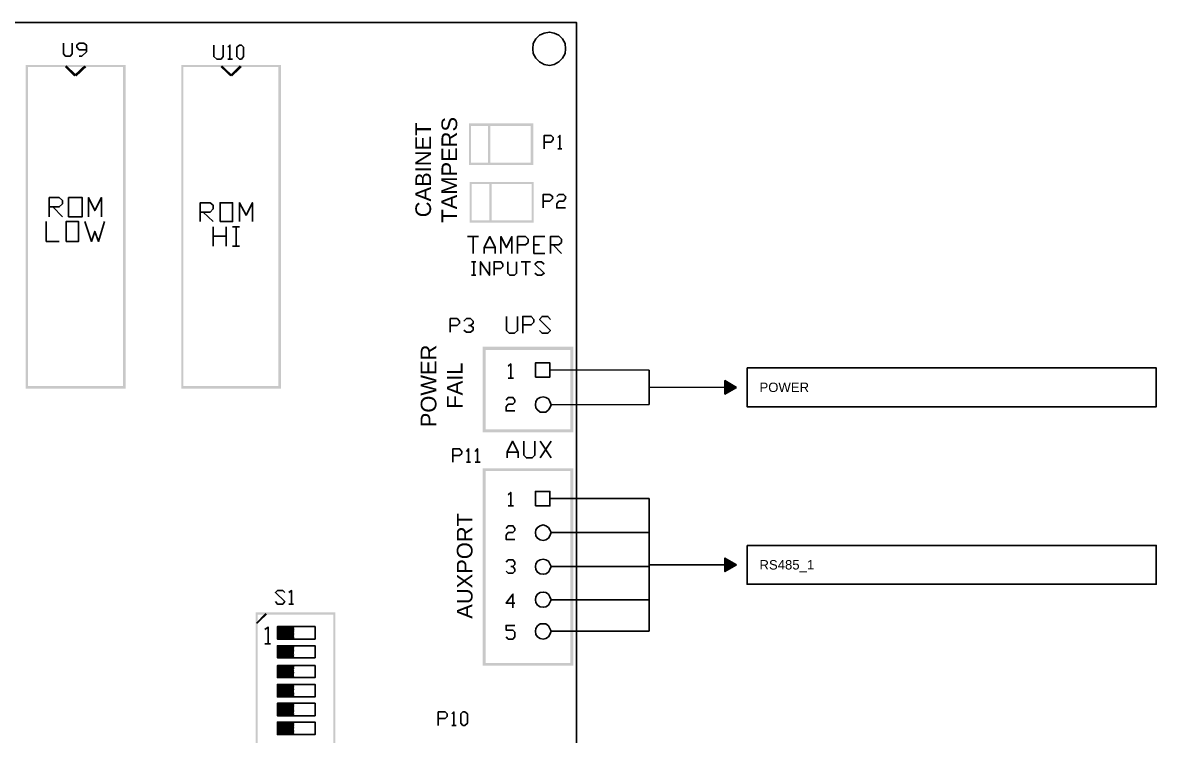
# Model space of a CAD drawing. Header units: millimetres. Extents: x 532209 to 638832, y -290618 to -196403.
# Drawn here: x 584546 to 638832, y -230541 to -196403 of the extents above; entities that cross this region are included whole.
import ezdxf
from ezdxf.enums import TextEntityAlignment as Align

# ---------------------------------------------------------------- set-up
doc = ezdxf.new("R2010")
doc.units = ezdxf.units.MM
doc.header["$LTSCALE"] = 12.5
doc.header["$MEASUREMENT"] = 0
doc.linetypes.add('HIDDEN', pattern=[0.375, 0.25, -0.125])
doc.styles.get("Standard").update_dxf_attribs({"font": 'arial.ttf'})

# ---------------------------------------------------------------- blocks, each defined once
blk = doc.blocks.new('APC L')
at = {"linetype": 'Continuous'}
for points in [[(589471, -198428), (584796, -198528), (584696, -198428)], [(584796, -198528), (584696, -198428), (584796, -213803)], [(584696, -198428), (584796, -213803), (584696, -213928)], [(589396, -198528), (589396, -198428), (584746, -198528)], [(589396, -198428), (584746, -198528), (584746, -198428)], [(589346, -198528), (589471, -198428), (584796, -198528)], [(586646, -198453), (586571, -198528), (587121, -198903)], [(586571, -198528), (587121, -198903), (587021, -198978)], [(587496, -198453), (587121, -198978), (587021, -198903)], [(587596, -198528), (587496, -198453), (587121, -198978)], [(589471, -213928), (589346, -198528), (589471, -198428)], [(589346, -213803), (589471, -213928), (589346, -198528)], [(596921, -198428), (592246, -198528), (592146, -198428)], [(592246, -198528), (592146, -198428), (592246, -213803)], [(592146, -198428), (592246, -213803), (592146, -213928)], [(596846, -198528), (596846, -198428), (592196, -198528)], [(596846, -198428), (592196, -198528), (592196, -198428)], [(596796, -198528), (596921, -198428), (592246, -198528)], [(594096, -198453), (594021, -198528), (594571, -198903)], [(594021, -198528), (594571, -198903), (594496, -198978)], [(594946, -198453), (594571, -198978), (594496, -198903)], [(595046, -198528), (594946, -198453), (594571, -198978)], [(596921, -213928), (596796, -198528), (596921, -198428)], [(596796, -213803), (596921, -213928), (596796, -198528)], [(606946, -201228), (606021, -201353), (605921, -201228)], [(606021, -201353), (605921, -201228), (606021, -203103)], [(605921, -201228), (606021, -203103), (605921, -203228)], [(608996, -201228), (606021, -201353), (605921, -201228)], [(606021, -201353), (605921, -201228), (606021, -203103)], [(605921, -201228), (606021, -203103), (605921, -203228)], [(606821, -201353), (606946, -201228), (606021, -201353)], [(608871, -201353), (608996, -201228), (606021, -201353)], [(606946, -203228), (606821, -201353), (606946, -201228)], [(606821, -203103), (606946, -203228), (606821, -201353)], [(608996, -203228), (608871, -201353), (608996, -201228)], [(608871, -203103), (608996, -203228), (608871, -201353)], [(606021, -203103), (605921, -203228), (606821, -203103)], [(605921, -203228), (606821, -203103), (606946, -203228)], [(606021, -203103), (605921, -203228), (608871, -203103)], [(605921, -203228), (608871, -203103), (608996, -203228)], [(609021, -204028), (606046, -204128), (605946, -204028)], [(606046, -204128), (605946, -204028), (606046, -205878)], [(605946, -204028), (606046, -205878), (605946, -205978)], [(606996, -204028), (606046, -204128), (605946, -204028)], [(606046, -204128), (605946, -204028), (606046, -205878)], [(605946, -204028), (606046, -205878), (605946, -205978)], [(608921, -204128), (609021, -204028), (606046, -204128)], [(606896, -204128), (606996, -204028), (606046, -204128)], [(606996, -205978), (606896, -204128), (606996, -204028)], [(609021, -205978), (608921, -204128), (609021, -204028)], [(606896, -205878), (606996, -205978), (606896, -204128)], [(608921, -205878), (609021, -205978), (608921, -204128)], [(606046, -205878), (605946, -205978), (608921, -205878)], [(605946, -205978), (608921, -205878), (609021, -205978)], [(606046, -205878), (605946, -205978), (606896, -205878)], [(605946, -205978), (606896, -205878), (606996, -205978)], [(606721, -212078), (606571, -211928), (606721, -215878)], [(606571, -211928), (606721, -215878), (606571, -216028)], [(610921, -211928), (606721, -212078), (606571, -211928)], [(610771, -212078), (610921, -211928), (606721, -212078)], [(610921, -216028), (610771, -212078), (610921, -211928)], [(610771, -215878), (610921, -216028), (610771, -212078)], [(584796, -213803), (584696, -213928), (589346, -213803)], [(584696, -213928), (589346, -213803), (589471, -213928)], [(592246, -213803), (592146, -213928), (596796, -213803)], [(592146, -213928), (596796, -213803), (596921, -213928)], [(606721, -215878), (606571, -216028), (610771, -215878)], [(606571, -216028), (610771, -215878), (610921, -216028)], [(606721, -217878), (606571, -217753), (606721, -227078)], [(606571, -217753), (606721, -227078), (606571, -227203)], [(610921, -217753), (606721, -217878), (606571, -217753)], [(610771, -217878), (610921, -217753), (606721, -217878)], [(610921, -227203), (610771, -217878), (610921, -217753)], [(610771, -227078), (610921, -227203), (610771, -217878)], [(599521, -224653), (595796, -224753), (595696, -224653)], [(595796, -224753), (595696, -224653), (595796, -233053)], [(595696, -224653), (595796, -233053), (595696, -233153)], [(595721, -225153), (595771, -225203), (596171, -224678)], [(595771, -225203), (596171, -224678), (596246, -224753)], [(599421, -224753), (599521, -224653), (595796, -224753)], [(599521, -233153), (599421, -224753), (599521, -224653)], [(599421, -233053), (599521, -233153), (599421, -224753)], [(606721, -227078), (606571, -227203), (610771, -227078)], [(606571, -227203), (610771, -227078), (610921, -227203)]]:
    blk.add_hatch(color=256, dxfattribs=at).paths.add_polyline_path(points)
h = blk.add_hatch(color=256)
h.dxf.hatch_style = 1
h.paths.add_polyline_path([(618731, -213872), (618170, -214196), (618170, -213548)])
h = blk.add_hatch(color=256)
h.dxf.hatch_style = 1
h.paths.add_polyline_path([(618731, -222372), (618170, -222696), (618170, -222048)])
for points in [[(559821, -268153), (611071, -268153), (611071, -196403), (559821, -196403), (559821, -268153)], [(610546, -197653), (610521, -197403), (610396, -197178), (610221, -197003), (609996, -196903), (609771, -196853), (609521, -196903), (609296, -197003), (609121, -197178), (608996, -197403), (608971, -197653), (608996, -197878), (609121, -198103), (609296, -198278), (609521, -198403), (609771, -198453), (609996, -198403), (610221, -198278), (610396, -198103), (610521, -197878), (610546, -197653)], [(586496, -197378), (586496, -197903), (586596, -198003), (586821, -198003), (586921, -197903), (586921, -197378)], [(587246, -198003), (587371, -198003), (587596, -197803), (587596, -197478), (587471, -197378), (587246, -197378), (587146, -197478), (587146, -197578), (587246, -197703), (587596, -197703)], [(593696, -197478), (593696, -198028), (593846, -198153), (594046, -198153), (594146, -198028), (594146, -197478)], [(594371, -197578), (594471, -197478), (594471, -198153)], [(594921, -198153), (594796, -198028), (594796, -197578), (594921, -197478), (595021, -197478), (595121, -197578), (595121, -198028), (595021, -198153), (594921, -198153)], [(594371, -198153), (594596, -198153)], [(609521, -202453), (609521, -201803), (609846, -201803), (609946, -201903), (609946, -202003), (609846, -202128), (609521, -202128)], [(610171, -201903), (610271, -201803), (610271, -202453)], [(610171, -202453), (610371, -202453)], [(609471, -205278), (609471, -204628), (609796, -204628), (609921, -204728), (609921, -204828), (609796, -204953), (609471, -204953)], [(610121, -204728), (610221, -204628), (610446, -204628), (610546, -204728), (610546, -204828), (610446, -204953), (610221, -204953), (610121, -205078), (610121, -205278), (610546, -205278)], [(585821, -205703), (585821, -204778), (586296, -204778), (586446, -204928), (586446, -205078), (586296, -205228), (585821, -205228)], [(586746, -205703), (587396, -205703), (587396, -204778), (586746, -204778), (586746, -205703)], [(587696, -205703), (587696, -204778), (587996, -205403), (588321, -204778), (588321, -205703)], [(593046, -205928), (593046, -205028), (593521, -205028), (593671, -205153), (593671, -205328), (593521, -205478), (593046, -205478)], [(593996, -205928), (594596, -205928), (594596, -205028), (593996, -205028), (593996, -205928)], [(594921, -205928), (594921, -205028), (595246, -205628), (595546, -205028), (595546, -205928)], [(585996, -205228), (586446, -205703)], [(593196, -205478), (593671, -205928)], [(585671, -205928), (585671, -206878), (586296, -206878)], [(586621, -206878), (587221, -206878), (587221, -205928), (586621, -205928), (586621, -206878)], [(587521, -205928), (587846, -206878), (587996, -206403), (588171, -206878), (588471, -205928)], [(593671, -207103), (593671, -206178)], [(594296, -206178), (594296, -207103)], [(594596, -206178), (594921, -206178)], [(594771, -206178), (594771, -207103)], [(593671, -206628), (594296, -206628)], [(605846, -206653), (606371, -206653)], [(606121, -206653), (606121, -207453)], [(606646, -207453), (606646, -207178), (606921, -206653), (607171, -207178), (607171, -207453)], [(607446, -207453), (607446, -206653), (607721, -207178), (607971, -206653), (607971, -207453)], [(608246, -207453), (608246, -206653), (608621, -206653), (608746, -206778), (608746, -206928), (608621, -207053), (608246, -207053)], [(609021, -207453), (609021, -206653), (609546, -206653)], [(609821, -207453), (609821, -206653), (610221, -206653), (610346, -206778), (610346, -206928), (610221, -207053), (609821, -207053)], [(594596, -207103), (594921, -207103)], [(606646, -207178), (607171, -207178)], [(609021, -207053), (609296, -207053)], [(609946, -207053), (610346, -207453)], [(606046, -207853), (606246, -207853)], [(606146, -207853), (606146, -208503)], [(606471, -208503), (606471, -207853), (606896, -208503), (606896, -207853)], [(607121, -208503), (607121, -207853), (607446, -207853), (607546, -207978), (607546, -208078), (607446, -208178), (607121, -208178)], [(607771, -207853), (607771, -208403), (607871, -208503), (608096, -208503), (608196, -208403), (608196, -207853)], [(608421, -207853), (608871, -207853)], [(608646, -207853), (608646, -208503)], [(609021, -207453), (609546, -207453)], [(609071, -208403), (609196, -208503), (609396, -208503), (609521, -208403), (609071, -207978), (609196, -207853), (609396, -207853), (609521, -207978)], [(606046, -208503), (606246, -208503)], [(605021, -211228), (605021, -210578), (605346, -210578), (605471, -210703), (605471, -210803), (605346, -210903), (605021, -210903)], [(605671, -210703), (605796, -210578), (605996, -210578), (606121, -210703), (606121, -210803), (605996, -210903), (605896, -210903)], [(607721, -210478), (607721, -211153), (607846, -211278), (608096, -211278), (608246, -211153), (608246, -210478)], [(608496, -211278), (608496, -210478), (608896, -210478), (609021, -210628), (609021, -210753), (608896, -210878), (608496, -210878)], [(609296, -211153), (609421, -211278), (609696, -211278), (609821, -211153), (609296, -210628), (609421, -210478), (609696, -210478), (609821, -210628)], [(605996, -210903), (606121, -211003), (606121, -211128), (605996, -211228), (605796, -211228), (605671, -211128)], [(607796, -212853), (607921, -212753), (607921, -213428)], [(609096, -213378), (609796, -213378), (609796, -212703), (609096, -212703), (609096, -213378)], [(607796, -213428), (608046, -213428)], [(607696, -214478), (607796, -214353), (608021, -214353), (608121, -214478), (608121, -214578), (608021, -214678), (607796, -214678), (607696, -214803), (607696, -215003), (608121, -215003)], [(609846, -214703), (609796, -214553), (609721, -214428), (609596, -214353), (609471, -214328), (609321, -214353), (609196, -214428), (609121, -214553), (609096, -214703), (609121, -214853), (609196, -214953), (609321, -215053), (609471, -215053), (609596, -215053), (609721, -214953), (609796, -214853), (609846, -214703)], [(607746, -217253), (607746, -216978), (607996, -216453), (608271, -216978), (608271, -217253)], [(608546, -216453), (608546, -217128), (608671, -217253), (608946, -217253), (609071, -217128), (609071, -216453)], [(609321, -217253), (609846, -216453)], [(609321, -216453), (609846, -217253)], [(605146, -217463), (605146, -216813), (605471, -216813), (605571, -216938), (605571, -217038), (605471, -217138), (605146, -217138)], [(605796, -216938), (605896, -216813), (605896, -217463)], [(606221, -216938), (606321, -216813), (606321, -217463)], [(607746, -216978), (608271, -216978)], [(605796, -217463), (605996, -217463)], [(606221, -217463), (606446, -217463)], [(607796, -219028), (607921, -218903), (607921, -219553)], [(609096, -219553), (609796, -219553), (609796, -218853), (609096, -218853), (609096, -219553)], [(607796, -219553), (608046, -219553)], [(607696, -220628), (607796, -220503), (608021, -220503), (608121, -220628), (608121, -220728), (608021, -220828), (607796, -220828), (607696, -220953), (607696, -221153), (608121, -221153)], [(609846, -220828), (609796, -220703), (609721, -220578), (609596, -220503), (609471, -220453), (609321, -220503), (609196, -220578), (609121, -220703), (609096, -220828), (609121, -220978), (609196, -221103), (609321, -221178), (609471, -221203), (609596, -221178), (609721, -221103), (609796, -220978), (609846, -220828)], [(607696, -222253), (607796, -222128), (608021, -222128), (608121, -222253), (608121, -222353), (608021, -222453), (607921, -222453)], [(608021, -222453), (608121, -222578), (608121, -222678), (608021, -222778), (607796, -222778), (607696, -222678)], [(609846, -222453), (609796, -222328), (609721, -222203), (609596, -222128), (609471, -222103), (609321, -222128), (609196, -222203), (609121, -222328), (609096, -222453), (609121, -222603), (609196, -222728), (609321, -222803), (609471, -222828), (609596, -222803), (609721, -222728), (609796, -222603), (609846, -222453)], [(596646, -224128), (596746, -224253), (596996, -224253), (597096, -224128), (596646, -223703), (596746, -223603), (596996, -223603), (597096, -223703)], [(597296, -223703), (597421, -223603), (597421, -224253)], [(608121, -224203), (607696, -224203), (608021, -223778), (608021, -224428)], [(609846, -224053), (609796, -223903), (609721, -223778), (609596, -223703), (609471, -223678), (609321, -223703), (609196, -223778), (609121, -223903), (609096, -224053), (609121, -224178), (609196, -224303), (609321, -224378), (609471, -224403), (609596, -224378), (609721, -224303), (609796, -224178), (609846, -224053)], [(597296, -224253), (597521, -224253)], [(607696, -225828), (607796, -225928), (608021, -225928), (608121, -225828), (608121, -225603), (608021, -225503), (607696, -225503), (607696, -225278), (608121, -225278)], [(609846, -225553), (609796, -225428), (609721, -225303), (609596, -225203), (609471, -225203), (609321, -225203), (609196, -225303), (609121, -225428), (609096, -225553), (609121, -225703), (609196, -225828), (609321, -225903), (609471, -225928), (609596, -225903), (609721, -225828), (609796, -225703), (609846, -225553)], [(596146, -225478), (596296, -225353), (596296, -226153)], [(596746, -225928), (598546, -225928), (598546, -225328), (596746, -225328), (596746, -225928)], [(597346, -225328), (596746, -225928), (597321, -225328), (596746, -225928)], [(597296, -225328), (596746, -225903)], [(597296, -225328), (596746, -225878)], [(597271, -225328), (596746, -225853)], [(597246, -225328), (596746, -225853), (597246, -225328)], [(597221, -225328), (596746, -225828)], [(597196, -225328), (596746, -225803)], [(597171, -225328), (596746, -225778)], [(597171, -225328), (596746, -225778)], [(597146, -225328), (596746, -225753)], [(596746, -225728), (597121, -225328), (596746, -225728)], [(597121, -225328), (596746, -225703)], [(597096, -225328), (596746, -225678)], [(597071, -225328), (596746, -225653), (597046, -225328)], [(597046, -225328), (596746, -225653)], [(597021, -225328), (596746, -225628)], [(596996, -225328), (596746, -225603)], [(596996, -225328), (596746, -225603)], [(596971, -225328), (596746, -225578)], [(596946, -225328), (596746, -225553)], [(596746, -225528), (596921, -225328), (596746, -225528)], [(596921, -225328), (596746, -225503)], [(596896, -225328), (596746, -225478)], [(596871, -225328), (596746, -225478), (596846, -225328)], [(596846, -225328), (596746, -225453)], [(596821, -225328), (596746, -225428)], [(596796, -225328), (596746, -225403)], [(596796, -225328), (596746, -225403)], [(596771, -225328), (596746, -225378)], [(596746, -225328), (596746, -225353)], [(597346, -225928), (596746, -225328), (597321, -225928)], [(596746, -225353), (597296, -225928)], [(596746, -225378), (597296, -225928)], [(596746, -225403), (597271, -225928), (596746, -225403)], [(596746, -225428), (597246, -225928)], [(596746, -225453), (597246, -225928)], [(596746, -225478), (597221, -225928)], [(596746, -225478), (597196, -225928)], [(597171, -225928), (596746, -225503), (597171, -225928)], [(596746, -225528), (597146, -225928)], [(596746, -225528), (597121, -225928)], [(596746, -225553), (597121, -225928)], [(596746, -225578), (597096, -225928)], [(596746, -225603), (597071, -225928), (596746, -225603)], [(596746, -225628), (597046, -225928)], [(596746, -225653), (597046, -225928)], [(596746, -225653), (597021, -225928)], [(596746, -225678), (596996, -225928)], [(596996, -225928), (596746, -225703), (596971, -225928)], [(596746, -225728), (596946, -225928)], [(596746, -225728), (596921, -225928)], [(596746, -225753), (596921, -225928)], [(596746, -225778), (596896, -225928)], [(596746, -225778), (596871, -225928), (596746, -225803)], [(596746, -225828), (596846, -225928)], [(597371, -225328), (596771, -225928)], [(596771, -225328), (597371, -225928)], [(597396, -225328), (596796, -225928)], [(597371, -225328), (596796, -225928)], [(596796, -225328), (597396, -225928)], [(596796, -225328), (597371, -225928)], [(597421, -225328), (596821, -225928)], [(596821, -225328), (597421, -225928)], [(597446, -225328), (596846, -225928)], [(597446, -225328), (596846, -225928)], [(596846, -225328), (597446, -225928)], [(596846, -225328), (597446, -225928)], [(597471, -225328), (596871, -225928)], [(596871, -225328), (597471, -225928), (596896, -225328), (597496, -225928)], [(597496, -225328), (596896, -225928)], [(597496, -225328), (596921, -225928)], [(596921, -225928), (597521, -225328), (596946, -225928), (597521, -225353)], [(596921, -225328), (597496, -225928)], [(596921, -225328), (597521, -225928)], [(596946, -225328), (597521, -225928)], [(596971, -225328), (597521, -225903)], [(597521, -225378), (596971, -225928)], [(596996, -225328), (597521, -225878), (596996, -225328)], [(597521, -225403), (596996, -225928)], [(597521, -225403), (596996, -225928)], [(597021, -225328), (597521, -225853)], [(597521, -225428), (597021, -225928)], [(597046, -225328), (597521, -225853)], [(597046, -225328), (597521, -225828)], [(597521, -225453), (597046, -225928)], [(597521, -225478), (597046, -225928)], [(597071, -225328), (597521, -225803)], [(597071, -225928), (597521, -225478), (597096, -225928)], [(597521, -225778), (597096, -225328), (597521, -225778)], [(597121, -225328), (597521, -225753)], [(597121, -225328), (597521, -225728)], [(597521, -225503), (597121, -225928)], [(597521, -225528), (597121, -225928)], [(597146, -225328), (597521, -225728)], [(597521, -225528), (597146, -225928), (597521, -225553)], [(597171, -225328), (597521, -225703), (597171, -225328)], [(597521, -225578), (597171, -225928)], [(597521, -225603), (597171, -225928)], [(597196, -225328), (597521, -225678)], [(597521, -225603), (597196, -225928)], [(597221, -225328), (597521, -225653)], [(597521, -225628), (597221, -225928)], [(597246, -225328), (597521, -225653)], [(597246, -225328), (597521, -225628)], [(597521, -225653), (597246, -225928)], [(597246, -225928), (597521, -225653), (597271, -225928)], [(597271, -225328), (597521, -225603)], [(597521, -225603), (597296, -225328), (597521, -225578)], [(597296, -225328), (597521, -225553)], [(597521, -225678), (597296, -225928)], [(597521, -225703), (597296, -225928)], [(597321, -225328), (597521, -225528)], [(597521, -225728), (597321, -225928)], [(597346, -225328), (597521, -225528)], [(597521, -225728), (597346, -225928), (597521, -225753)], [(597371, -225328), (597521, -225503), (597371, -225328)], [(597521, -225778), (597371, -225928)], [(597521, -225778), (597371, -225928)], [(597396, -225328), (597521, -225478)], [(597521, -225803), (597396, -225928)], [(597421, -225328), (597521, -225478)], [(597521, -225828), (597421, -225928)], [(597446, -225328), (597521, -225453)], [(597446, -225328), (597521, -225428)], [(597521, -225403), (597471, -225328), (597521, -225403)], [(597496, -225328), (597521, -225378)], [(597496, -225328), (597521, -225353)], [(597521, -225328), (597546, -225328)], [(596146, -226153), (596421, -226153)], [(596746, -225853), (596846, -225928)], [(596746, -225853), (596821, -225928)], [(596746, -225878), (596796, -225928)], [(596796, -225928), (596746, -225903), (596771, -225928)], [(596746, -225928), (596746, -225928)], [(596746, -226828), (598546, -226828), (598546, -226253), (596746, -226253), (596746, -226828)], [(597346, -226253), (596746, -226828), (597321, -226253), (596746, -226828)], [(597296, -226253), (596746, -226828)], [(597296, -226253), (596746, -226803)], [(597271, -226253), (596746, -226778)], [(597246, -226253), (596746, -226753)], [(597246, -226253), (596746, -226753)], [(597221, -226253), (596746, -226728)], [(597196, -226253), (596746, -226703)], [(597171, -226253), (596746, -226678)], [(597171, -226253), (596746, -226678)], [(597146, -226253), (596746, -226653), (597121, -226253), (596746, -226628)], [(597121, -226253), (596746, -226628)], [(597096, -226253), (596746, -226603)], [(597071, -226253), (596746, -226578)], [(597046, -226253), (596746, -226553)], [(597046, -226253), (596746, -226553)], [(597021, -226253), (596746, -226528)], [(596996, -226253), (596746, -226503)], [(596996, -226253), (596746, -226503)], [(596971, -226253), (596746, -226478)], [(596946, -226253), (596746, -226453), (596921, -226253), (596746, -226428)], [(596921, -226253), (596746, -226428)], [(596896, -226253), (596746, -226403)], [(596871, -226253), (596746, -226378)], [(596846, -226253), (596746, -226378)], [(596846, -226253), (596746, -226353)], [(596821, -226253), (596746, -226328)], [(596796, -226253), (596746, -226303)], [(596796, -226253), (596746, -226303)], [(596771, -226253), (596746, -226278)], [(596746, -226253), (596771, -226253)], [(597346, -226828), (596746, -226253), (597321, -226828)], [(596746, -226278), (597296, -226828)], [(596746, -226303), (597296, -226828)], [(596746, -226303), (597271, -226828), (596746, -226303)], [(596746, -226328), (597246, -226828)], [(596746, -226353), (597246, -226828)], [(597371, -226253), (596771, -226828)], [(596771, -226253), (597371, -226828)], [(597396, -226253), (596796, -226828)], [(597371, -226253), (596796, -226828)], [(596796, -226253), (597396, -226828)], [(596796, -226253), (597371, -226828)], [(597421, -226253), (596821, -226828)], [(596821, -226253), (597421, -226828)], [(597446, -226253), (596846, -226828)], [(597446, -226253), (596846, -226828)], [(596846, -226253), (597446, -226828)], [(596846, -226253), (597446, -226828)], [(597471, -226253), (596871, -226828)], [(596871, -226253), (597471, -226828), (596896, -226253), (597496, -226828)], [(597496, -226253), (596896, -226828)], [(597496, -226253), (596921, -226828)], [(596921, -226828), (597521, -226253), (596946, -226828), (597521, -226278), (596971, -226828)], [(596921, -226253), (597496, -226828)], [(596921, -226253), (597521, -226828), (596946, -226253)], [(596971, -226253), (597521, -226828)], [(596996, -226253), (597521, -226803)], [(596996, -226253), (597521, -226778)], [(597521, -226303), (596996, -226828)], [(597521, -226303), (596996, -226828)], [(597021, -226253), (597521, -226753)], [(597521, -226328), (597021, -226828)], [(597046, -226253), (597521, -226753)], [(597046, -226253), (597521, -226728)], [(597521, -226353), (597046, -226828)], [(597071, -226253), (597521, -226703)], [(597096, -226253), (597521, -226678), (597096, -226253)], [(597121, -226253), (597521, -226678)], [(597121, -226253), (597521, -226653)], [(597146, -226253), (597521, -226628)], [(597171, -226253), (597521, -226628)], [(597171, -226253), (597521, -226603)], [(597196, -226253), (597521, -226578)], [(597221, -226253), (597521, -226553)], [(597246, -226253), (597521, -226553)], [(597246, -226253), (597521, -226528)], [(597271, -226253), (597521, -226503)], [(597296, -226253), (597521, -226503), (597296, -226253)], [(597296, -226253), (597521, -226478)], [(597321, -226253), (597521, -226453)], [(597346, -226253), (597521, -226428)], [(597371, -226253), (597521, -226428)], [(597371, -226253), (597521, -226403)], [(597396, -226253), (597521, -226378)], [(597421, -226253), (597521, -226378)], [(597521, -225853), (597446, -225928)], [(597446, -225928), (597521, -225853), (597471, -225928)], [(597446, -226253), (597521, -226353)], [(597446, -226253), (597521, -226328)], [(597521, -226303), (597471, -226253), (597521, -226303), (597496, -226253)], [(597521, -225878), (597496, -225928)], [(597521, -225903), (597496, -225928)], [(597496, -226253), (597521, -226278)], [(597521, -225928), (597521, -225928)], [(597521, -226253), (597546, -226253)], [(596746, -226378), (597221, -226828)], [(596746, -226378), (597196, -226828)], [(596746, -226403), (597171, -226828)], [(596746, -226428), (597171, -226828)], [(596746, -226428), (597146, -226828)], [(596746, -226453), (597121, -226828)], [(596746, -226478), (597121, -226828)], [(597096, -226828), (596746, -226503), (597071, -226828), (596746, -226503)], [(596746, -226528), (597046, -226828)], [(596746, -226553), (597046, -226828)], [(596746, -226553), (597021, -226828)], [(596746, -226578), (596996, -226828)], [(596746, -226603), (596996, -226828)], [(596746, -226628), (596971, -226828)], [(596746, -226628), (596946, -226828)], [(596746, -226653), (596921, -226828)], [(596746, -226678), (596921, -226828)], [(596896, -226828), (596746, -226678), (596871, -226828), (596746, -226703)], [(596746, -226728), (596846, -226828)], [(596746, -226753), (596846, -226828)], [(596746, -226753), (596821, -226828)], [(596746, -226778), (596796, -226828)], [(596746, -226803), (596796, -226828)], [(596746, -226828), (596771, -226828)], [(596746, -226828), (596771, -226828)], [(597521, -226378), (597046, -226828)], [(597521, -226378), (597071, -226828)], [(597521, -226403), (597096, -226828)], [(597521, -226428), (597121, -226828)], [(597521, -226428), (597121, -226828)], [(597521, -226453), (597146, -226828), (597521, -226478), (597171, -226828)], [(597521, -226503), (597171, -226828)], [(597521, -226503), (597196, -226828)], [(597521, -226528), (597221, -226828)], [(597521, -226553), (597246, -226828)], [(597521, -226553), (597246, -226828)], [(597521, -226578), (597271, -226828)], [(597521, -226603), (597296, -226828)], [(597521, -226628), (597296, -226828)], [(597521, -226628), (597321, -226828)], [(597521, -226653), (597346, -226828), (597521, -226653)], [(597521, -226678), (597371, -226828)], [(597521, -226678), (597371, -226828)], [(597521, -226703), (597396, -226828)], [(597521, -226728), (597421, -226828)], [(597521, -226753), (597446, -226828)], [(597521, -226753), (597446, -226828)], [(597521, -226778), (597471, -226828)], [(597521, -226803), (597496, -226828)], [(597521, -226828), (597496, -226828)], [(597521, -226828), (597546, -226828)], [(596746, -227778), (598546, -227778), (598546, -227203), (596746, -227203), (596746, -227778)], [(597346, -227203), (596746, -227778), (597321, -227203), (596746, -227778)], [(597296, -227203), (596746, -227753)], [(597296, -227203), (596746, -227728)], [(597271, -227203), (596746, -227728), (597246, -227203)], [(597246, -227203), (596746, -227703)], [(597221, -227203), (596746, -227678)], [(597196, -227203), (596746, -227653)], [(597171, -227203), (596746, -227653)], [(597171, -227203), (596746, -227628)], [(597146, -227203), (596746, -227603)], [(596746, -227578), (597121, -227203), (596746, -227578)], [(597121, -227203), (596746, -227553)], [(597096, -227203), (596746, -227528)], [(597071, -227203), (596746, -227528), (597046, -227203)], [(597046, -227203), (596746, -227503)], [(597021, -227203), (596746, -227478)], [(596996, -227203), (596746, -227453)], [(596996, -227203), (596746, -227453)], [(596971, -227203), (596746, -227428)], [(596946, -227203), (596746, -227403)], [(596746, -227403), (596921, -227203), (596746, -227378)], [(596921, -227203), (596746, -227353)], [(596896, -227203), (596746, -227328)], [(596871, -227203), (596746, -227328), (596846, -227203)], [(596846, -227203), (596746, -227303)], [(596821, -227203), (596746, -227278)], [(596796, -227203), (596746, -227278)], [(596796, -227203), (596746, -227253)], [(596771, -227203), (596746, -227228)], [(596746, -227203), (596746, -227203)], [(597346, -227778), (596746, -227203), (597321, -227778)], [(596746, -227203), (597296, -227778)], [(596746, -227228), (597296, -227778)], [(596746, -227253), (597271, -227778), (596746, -227278)], [(596746, -227278), (597246, -227778)], [(596746, -227303), (597246, -227778)], [(596746, -227328), (597221, -227778)], [(596746, -227328), (597196, -227778)], [(596746, -227353), (597171, -227778)], [(597171, -227778), (596746, -227378), (597146, -227778)], [(596746, -227403), (597121, -227778)], [(596746, -227403), (597121, -227778)], [(596746, -227428), (597096, -227778)], [(596746, -227453), (597071, -227778), (596746, -227453)], [(597371, -227203), (596771, -227778)], [(596771, -227203), (597371, -227778)], [(597396, -227203), (596796, -227778)], [(597371, -227203), (596796, -227778)], [(596796, -227203), (597396, -227778)], [(596796, -227203), (597371, -227778)], [(597421, -227203), (596821, -227778)], [(596821, -227203), (597421, -227778)], [(597446, -227203), (596846, -227778)], [(597446, -227203), (596846, -227778)], [(596846, -227203), (597446, -227778)], [(596846, -227203), (597446, -227778)], [(597471, -227203), (596871, -227778)], [(596871, -227203), (597471, -227778), (596896, -227203), (597496, -227778)], [(597496, -227203), (596896, -227778)], [(597496, -227203), (596921, -227778)], [(596921, -227778), (597521, -227203), (596946, -227778), (597521, -227203)], [(596921, -227203), (597496, -227778)], [(596921, -227203), (597521, -227778)], [(596946, -227203), (597521, -227778)], [(596971, -227203), (597521, -227753), (596996, -227203)], [(597521, -227228), (596971, -227778)], [(596996, -227203), (597521, -227728)], [(597521, -227253), (596996, -227778)], [(597521, -227278), (596996, -227778)], [(597021, -227203), (597521, -227728)], [(597521, -227278), (597021, -227778)], [(597046, -227203), (597521, -227703)], [(597046, -227203), (597521, -227678)], [(597521, -227303), (597046, -227778)], [(597521, -227328), (597046, -227778)], [(597071, -227203), (597521, -227653)], [(597071, -227778), (597521, -227328), (597096, -227778)], [(597521, -227653), (597096, -227203), (597521, -227628)], [(597121, -227203), (597521, -227603)], [(597121, -227203), (597521, -227578)], [(597521, -227353), (597121, -227778)], [(597521, -227378), (597121, -227778)], [(597146, -227203), (597521, -227578)], [(597521, -227403), (597146, -227778), (597521, -227403)], [(597171, -227203), (597521, -227553), (597171, -227203)], [(597521, -227428), (597171, -227778)], [(597521, -227453), (597171, -227778)], [(597196, -227203), (597521, -227528)], [(597521, -227453), (597196, -227778)], [(597221, -227203), (597521, -227528)], [(597246, -227203), (597521, -227503)], [(597246, -227203), (597521, -227478)], [(597271, -227203), (597521, -227453)], [(597521, -227453), (597296, -227203), (597521, -227428)], [(597296, -227203), (597521, -227403)], [(597321, -227203), (597521, -227403)], [(597346, -227203), (597521, -227378)], [(597371, -227203), (597521, -227353), (597371, -227203)], [(597396, -227203), (597521, -227328)], [(597421, -227203), (597521, -227328)], [(597446, -227203), (597521, -227303)], [(597446, -227203), (597521, -227278)], [(597521, -227278), (597471, -227203), (597521, -227253)], [(597496, -227203), (597521, -227228)], [(597496, -227203), (597521, -227203)], [(597521, -227203), (597546, -227203)], [(596746, -227478), (597046, -227778)], [(596746, -227503), (597046, -227778)], [(596746, -227528), (597021, -227778)], [(596746, -227528), (596996, -227778)], [(596746, -227553), (596996, -227778)], [(596971, -227778), (596746, -227578), (596946, -227778)], [(596746, -227578), (596921, -227778)], [(596746, -227603), (596921, -227778)], [(596746, -227628), (596896, -227778)], [(596746, -227653), (596871, -227778), (596746, -227653)], [(596746, -227678), (596846, -227778)], [(596746, -227703), (596846, -227778)], [(596746, -227728), (596821, -227778)], [(596746, -227728), (596796, -227778)], [(596746, -227753), (596796, -227778)], [(596771, -227778), (596746, -227778), (596746, -227778)], [(597521, -227478), (597221, -227778)], [(597521, -227503), (597246, -227778)], [(597521, -227528), (597246, -227778)], [(597271, -227778), (597521, -227528), (597296, -227778)], [(597521, -227553), (597296, -227778)], [(597521, -227578), (597321, -227778)], [(597521, -227578), (597346, -227778), (597521, -227603)], [(597521, -227628), (597371, -227778)], [(597521, -227653), (597371, -227778)], [(597521, -227653), (597396, -227778)], [(597521, -227678), (597421, -227778)], [(597521, -227703), (597446, -227778)], [(597521, -227728), (597446, -227778)], [(597471, -227778), (597521, -227728), (597496, -227778)], [(597521, -227753), (597496, -227778)], [(597521, -227778), (597521, -227778)], [(596746, -228703), (598546, -228703), (598546, -228103), (596746, -228103), (596746, -228703)], [(597346, -228103), (596746, -228703), (597321, -228103), (596746, -228678)], [(597296, -228103), (596746, -228678)], [(597296, -228103), (596746, -228653)], [(597271, -228103), (596746, -228628)], [(597246, -228103), (596746, -228628)], [(597246, -228103), (596746, -228603)], [(597221, -228103), (596746, -228578)], [(597196, -228103), (596746, -228553)], [(597171, -228103), (596746, -228553)], [(597171, -228103), (596746, -228528)], [(597146, -228103), (596746, -228503), (597121, -228103), (596746, -228478)], [(597121, -228103), (596746, -228478)], [(597096, -228103), (596746, -228453)], [(597071, -228103), (596746, -228428)], [(597046, -228103), (596746, -228428)], [(597046, -228103), (596746, -228403)], [(597021, -228103), (596746, -228378)], [(596996, -228103), (596746, -228353)], [(596996, -228103), (596746, -228353)], [(596971, -228103), (596746, -228328), (596946, -228103)], [(596746, -228303), (596921, -228103), (596746, -228303)], [(596921, -228103), (596746, -228278)], [(596896, -228103), (596746, -228253)], [(596871, -228103), (596746, -228228)], [(596846, -228103), (596746, -228228)], [(596846, -228103), (596746, -228203)], [(596821, -228103), (596746, -228178)], [(596796, -228103), (596746, -228178)], [(596796, -228103), (596746, -228153)], [(596771, -228103), (596746, -228128), (596746, -228103)], [(597346, -228703), (596746, -228103), (597321, -228703)], [(596746, -228128), (597296, -228703)], [(596746, -228153), (597296, -228703)], [(596746, -228178), (597271, -228703), (596746, -228178)], [(596746, -228178), (597246, -228703)], [(596746, -228203), (597246, -228703)], [(596746, -228228), (597221, -228703)], [(596746, -228228), (597196, -228703)], [(596746, -228253), (597171, -228703)], [(596746, -228278), (597171, -228703)], [(596746, -228303), (597146, -228703)], [(596746, -228303), (597121, -228703)], [(596746, -228328), (597121, -228703)], [(596746, -228353), (597096, -228703)], [(596746, -228353), (597071, -228703), (596746, -228353)], [(596746, -228378), (597046, -228703)], [(596746, -228403), (597046, -228703)], [(596746, -228428), (597021, -228703)], [(596746, -228428), (596996, -228703)], [(596746, -228453), (596996, -228703)], [(596746, -228478), (596971, -228703)], [(596746, -228478), (596946, -228703)], [(596746, -228503), (596921, -228703)], [(596746, -228528), (596921, -228703)], [(597371, -228103), (596771, -228703)], [(596771, -228103), (597371, -228703)], [(597396, -228103), (596796, -228703)], [(597371, -228103), (596796, -228703)], [(596796, -228103), (597396, -228703)], [(596796, -228103), (597371, -228703)], [(597421, -228103), (596821, -228703)], [(596821, -228103), (597421, -228703)], [(597446, -228103), (596846, -228703)], [(597446, -228103), (596846, -228703)], [(596846, -228103), (597446, -228703)], [(596846, -228103), (597446, -228703)], [(597471, -228103), (596871, -228703)], [(596871, -228103), (597471, -228703), (596896, -228103), (597496, -228703)], [(597496, -228103), (596896, -228703)], [(597496, -228103), (596921, -228703)], [(596921, -228703), (597521, -228103), (596946, -228703), (597521, -228128), (596971, -228703)], [(596921, -228103), (597496, -228703)], [(596921, -228103), (597521, -228703)], [(596946, -228103), (597521, -228678)], [(596971, -228103), (597521, -228678)], [(596996, -228103), (597521, -228653)], [(596996, -228103), (597521, -228628)], [(597521, -228153), (596996, -228703)], [(597521, -228178), (596996, -228703)], [(597021, -228103), (597521, -228628)], [(597521, -228178), (597021, -228703)], [(597046, -228103), (597521, -228603)], [(597046, -228103), (597521, -228578)], [(597521, -228203), (597046, -228703)], [(597521, -228228), (597046, -228703)], [(597071, -228103), (597521, -228553)], [(597521, -228228), (597071, -228703)], [(597096, -228103), (597521, -228553), (597096, -228103)], [(597521, -228253), (597096, -228703)], [(597121, -228103), (597521, -228528)], [(597121, -228103), (597521, -228503)], [(597521, -228278), (597121, -228703)], [(597521, -228303), (597121, -228703)], [(597146, -228103), (597521, -228478)], [(597521, -228303), (597146, -228703), (597521, -228328), (597171, -228703)], [(597171, -228103), (597521, -228478)], [(597171, -228103), (597521, -228453)], [(597521, -228353), (597171, -228703)], [(597196, -228103), (597521, -228428)], [(597521, -228353), (597196, -228703)], [(597221, -228103), (597521, -228428)], [(597521, -228378), (597221, -228703)], [(597246, -228103), (597521, -228403)], [(597246, -228103), (597521, -228378)], [(597521, -228403), (597246, -228703)], [(597521, -228428), (597246, -228703)], [(597271, -228103), (597521, -228353)], [(597521, -228428), (597271, -228703)], [(597296, -228103), (597521, -228353), (597296, -228103)], [(597296, -228103), (597521, -228328)], [(597521, -228453), (597296, -228703)], [(597521, -228478), (597296, -228703)], [(597321, -228103), (597521, -228303)], [(597521, -228478), (597321, -228703)], [(597346, -228103), (597521, -228303)], [(597521, -228503), (597346, -228703), (597521, -228528), (597371, -228703)], [(597371, -228103), (597521, -228278)], [(597371, -228103), (597521, -228253)], [(597396, -228103), (597521, -228228)], [(597421, -228103), (597521, -228228)], [(597446, -228103), (597521, -228203)], [(597446, -228103), (597521, -228178)], [(597471, -228103), (597521, -228178), (597471, -228103)], [(597496, -228103), (597521, -228153)], [(597496, -228103), (597521, -228128)], [(597521, -228103), (597546, -228103)], [(596746, -228553), (596896, -228703)], [(596746, -228553), (596871, -228703), (596746, -228553)], [(596746, -228578), (596846, -228703)], [(596746, -228603), (596846, -228703)], [(596746, -228628), (596821, -228703)], [(596746, -228628), (596796, -228703)], [(596746, -228653), (596796, -228703)], [(596746, -228678), (596771, -228703)], [(596746, -228678), (596746, -228703)], [(596746, -229603), (598546, -229603), (598546, -229003), (596746, -229003), (596746, -229603)], [(597346, -229003), (596746, -229603), (597321, -229003), (596746, -229578)], [(597296, -229003), (596746, -229578)], [(597296, -229003), (596746, -229553)], [(597271, -229003), (596746, -229528)], [(597246, -229003), (596746, -229528)], [(597246, -229003), (596746, -229503), (597221, -229003)], [(597196, -229003), (596746, -229478)], [(597171, -229003), (596746, -229453)], [(597171, -229003), (596746, -229453)], [(597146, -229003), (596746, -229428)], [(596746, -229403), (597121, -229003), (596746, -229378)], [(597121, -229003), (596746, -229378)], [(597096, -229003), (596746, -229353)], [(597071, -229003), (596746, -229328)], [(597046, -229003), (596746, -229328), (597046, -229003)], [(597021, -229003), (596746, -229303)], [(596996, -229003), (596746, -229278)], [(596996, -229003), (596746, -229253)], [(596971, -229003), (596746, -229253)], [(596946, -229003), (596746, -229228)], [(596746, -229203), (596921, -229003), (596746, -229203)], [(596921, -229003), (596746, -229178)], [(596896, -229003), (596746, -229153)], [(596871, -229003), (596746, -229128)], [(596846, -229003), (596746, -229128), (596846, -229003)], [(596821, -229003), (596746, -229103)], [(596796, -229003), (596746, -229078)], [(596796, -229003), (596746, -229078)], [(596771, -229003), (596746, -229053)], [(596746, -229003), (596746, -229028)], [(597346, -229603), (596746, -229003), (597321, -229603)], [(596746, -229028), (597296, -229603)], [(596746, -229053), (597296, -229603)], [(596746, -229078), (597271, -229603), (596746, -229078)], [(597371, -229003), (596771, -229603)], [(596771, -229003), (597371, -229603)], [(597396, -229003), (596796, -229603)], [(597371, -229003), (596796, -229603)], [(596796, -229003), (597396, -229603)], [(596796, -229003), (597371, -229603)], [(597421, -229003), (596821, -229603)], [(596821, -229003), (597421, -229603)], [(597446, -229003), (596846, -229603)], [(597446, -229003), (596846, -229603)], [(596846, -229003), (597446, -229603)], [(596846, -229003), (597446, -229603)], [(597471, -229003), (596871, -229603)], [(596871, -229003), (597471, -229603), (596896, -229003), (597496, -229603)], [(597496, -229003), (596896, -229603)], [(597496, -229003), (596921, -229603)], [(596921, -229603), (597521, -229003), (596946, -229603), (597521, -229028)], [(596921, -229003), (597496, -229603)], [(596921, -229003), (597521, -229603)], [(596946, -229003), (597521, -229578)], [(596971, -229003), (597521, -229578)], [(597521, -229053), (596971, -229603)], [(596996, -229003), (597521, -229553)], [(596996, -229003), (597521, -229528), (597021, -229003)], [(597521, -229078), (596996, -229603)], [(597521, -229078), (596996, -229603)], [(597046, -229003), (597521, -229528)], [(597046, -229003), (597521, -229503)], [(597071, -229003), (597521, -229478)], [(597521, -229453), (597096, -229003), (597521, -229453)], [(597121, -229003), (597521, -229428)], [(597121, -229003), (597521, -229403)], [(597146, -229003), (597521, -229378)], [(597171, -229003), (597521, -229378)], [(597171, -229003), (597521, -229353)], [(597196, -229003), (597521, -229328), (597221, -229003)], [(597246, -229003), (597521, -229328)], [(597246, -229003), (597521, -229303)], [(597271, -229003), (597521, -229278)], [(597521, -229253), (597296, -229003), (597521, -229253)], [(597296, -229003), (597521, -229228)], [(597321, -229003), (597521, -229203)], [(597346, -229003), (597521, -229203)], [(597521, -228553), (597371, -228703)], [(597371, -229003), (597521, -229178)], [(597371, -229003), (597521, -229153), (597396, -229003)], [(597521, -228553), (597396, -228703)], [(597521, -228578), (597421, -228703)], [(597421, -229003), (597521, -229128)], [(597521, -228603), (597446, -228703)], [(597521, -228628), (597446, -228703)], [(597446, -229003), (597521, -229128)], [(597446, -229003), (597521, -229103)], [(597521, -228628), (597471, -228703)], [(597521, -229078), (597471, -229003), (597521, -229078)], [(597521, -228653), (597496, -228703)], [(597521, -228678), (597496, -228703)], [(597496, -229003), (597521, -229053)], [(597496, -229003), (597521, -229028)], [(597521, -228678), (597521, -228703)], [(597521, -229003), (597546, -229003)], [(596746, -229103), (597246, -229603)], [(596746, -229128), (597246, -229603)], [(596746, -229128), (597221, -229603)], [(597196, -229603), (596746, -229153), (597171, -229603)], [(596746, -229178), (597171, -229603)], [(596746, -229203), (597146, -229603)], [(596746, -229203), (597121, -229603)], [(596746, -229228), (597121, -229603)], [(596746, -229253), (597096, -229603)], [(596746, -229253), (597071, -229603), (596746, -229278)], [(596746, -229303), (597046, -229603)], [(596746, -229328), (597046, -229603)], [(596746, -229328), (597021, -229603)], [(596996, -229603), (596746, -229353), (596996, -229603)], [(596746, -229378), (596971, -229603)], [(596746, -229378), (596946, -229603)], [(596746, -229403), (596921, -229603)], [(596746, -229428), (596921, -229603)], [(596746, -229453), (596896, -229603)], [(596746, -229453), (596871, -229603), (596746, -229478)], [(596746, -229503), (596846, -229603)], [(596746, -229528), (596846, -229603)], [(596746, -229528), (596821, -229603)], [(596796, -229603), (596746, -229553), (596796, -229603)], [(596746, -229578), (596771, -229603)], [(596746, -229578), (596746, -229603)], [(597521, -229103), (597021, -229603)], [(597046, -229603), (597521, -229128), (597046, -229603)], [(597521, -229128), (597071, -229603)], [(597521, -229153), (597096, -229603)], [(597521, -229178), (597121, -229603)], [(597521, -229203), (597121, -229603)], [(597521, -229203), (597146, -229603), (597521, -229228)], [(597521, -229253), (597171, -229603)], [(597521, -229253), (597171, -229603)], [(597521, -229278), (597196, -229603)], [(597521, -229303), (597221, -229603)], [(597246, -229603), (597521, -229328), (597246, -229603)], [(597521, -229328), (597271, -229603)], [(597521, -229353), (597296, -229603)], [(597521, -229378), (597296, -229603)], [(597521, -229378), (597321, -229603)], [(597521, -229403), (597346, -229603), (597521, -229428)], [(597521, -229453), (597371, -229603)], [(597521, -229453), (597371, -229603)], [(597521, -229478), (597396, -229603)], [(597521, -229503), (597421, -229603)], [(597446, -229603), (597521, -229528), (597446, -229603)], [(597521, -229528), (597471, -229603)], [(597521, -229553), (597496, -229603)], [(597521, -229578), (597496, -229603)], [(597521, -229578), (597521, -229603)], [(604446, -230065), (604446, -229415), (604771, -229415), (604871, -229515), (604871, -229640), (604771, -229740), (604446, -229740)], [(605096, -229515), (605196, -229415), (605196, -230065)], [(605621, -230065), (605521, -229965), (605521, -229515), (605621, -229415), (605721, -229415), (605846, -229515), (605846, -229965), (605721, -230065), (605621, -230065)], [(596746, -230503), (598546, -230503), (598546, -229903), (596746, -229903), (596746, -230503)], [(597346, -229903), (596746, -230503), (597321, -229903), (596746, -230503)], [(597296, -229903), (596746, -230478)], [(597296, -229903), (596746, -230478)], [(597271, -229903), (596746, -230453)], [(597246, -229903), (596746, -230428)], [(597246, -229903), (596746, -230428)], [(597221, -229903), (596746, -230403)], [(597196, -229903), (596746, -230378)], [(597171, -229903), (596746, -230353)], [(597171, -229903), (596746, -230353)], [(597146, -229903), (596746, -230328)], [(597121, -229903), (596746, -230303), (597121, -229903)], [(597121, -229903), (596746, -230278)], [(597096, -229903), (596746, -230278)], [(597071, -229903), (596746, -230253)], [(597046, -229903), (596746, -230228)], [(597046, -229903), (596746, -230228)], [(597021, -229903), (596746, -230203)], [(596996, -229903), (596746, -230178)], [(596996, -229903), (596746, -230153)], [(596971, -229903), (596746, -230153)], [(596946, -229903), (596746, -230128)], [(596921, -229903), (596746, -230103), (596921, -229903)], [(596921, -229903), (596746, -230103)], [(596896, -229903), (596746, -230078)], [(596871, -229903), (596746, -230053)], [(596846, -229903), (596746, -230028)], [(596846, -229903), (596746, -230028)], [(596821, -229903), (596746, -230003)], [(596796, -229903), (596746, -229978)], [(596796, -229903), (596746, -229978)], [(596771, -229903), (596746, -229953)], [(596746, -229903), (596746, -229928)], [(596746, -229903), (597346, -230503)], [(596746, -229928), (597321, -230503)], [(596746, -229953), (597296, -230503)], [(597296, -230503), (596746, -229978), (597271, -230503), (596746, -229978)], [(596746, -230003), (597246, -230503)], [(596746, -230028), (597246, -230503)], [(596746, -230028), (597221, -230503)], [(596746, -230053), (597196, -230503)], [(596746, -230078), (597171, -230503)], [(596746, -230103), (597171, -230503)], [(596746, -230103), (597146, -230503)], [(596746, -230128), (597121, -230503)], [(597121, -230503), (596746, -230153), (597096, -230503)], [(596746, -230153), (597071, -230503), (596746, -230178)], [(597371, -229903), (596771, -230503)], [(596771, -229903), (597371, -230503)], [(597396, -229903), (596796, -230503)], [(597371, -229903), (596796, -230503)], [(596796, -229903), (597396, -230503)], [(596796, -229903), (597371, -230503)], [(597421, -229903), (596821, -230503)], [(596821, -229903), (597421, -230503)], [(597446, -229903), (596846, -230503)], [(597446, -229903), (596846, -230503)], [(596846, -229903), (597446, -230503)], [(596846, -229903), (597446, -230503)], [(597471, -229903), (596871, -230503)], [(596871, -229903), (597471, -230503), (596896, -229903), (597496, -230503)], [(597496, -229903), (596896, -230503)], [(597496, -229903), (596921, -230503)], [(597521, -229903), (596921, -230503)], [(596921, -229903), (597496, -230503)], [(596921, -229903), (597521, -230503), (596946, -229903)], [(597521, -229928), (596946, -230503), (597521, -229928)], [(596971, -229903), (597521, -230478)], [(597521, -229953), (596971, -230503)], [(596996, -229903), (597521, -230478)], [(596996, -229903), (597521, -230453)], [(597521, -229978), (596996, -230503)], [(597521, -229978), (596996, -230503)], [(597021, -229903), (597521, -230428)], [(597521, -230003), (597021, -230503)], [(597046, -229903), (597521, -230428)], [(597046, -229903), (597521, -230403)], [(597521, -230028), (597046, -230503)], [(597521, -230028), (597046, -230503)], [(597071, -229903), (597521, -230378)], [(597521, -230053), (597071, -230503)], [(597521, -230353), (597096, -229903), (597521, -230353), (597121, -229903)], [(597521, -230078), (597096, -230503)], [(597121, -229903), (597521, -230328)], [(597521, -230103), (597121, -230503)], [(597521, -230103), (597121, -230503)], [(597146, -229903), (597521, -230303)], [(597521, -230128), (597146, -230503), (597521, -230128)], [(597171, -229903), (597521, -230278)], [(597171, -229903), (597521, -230278)], [(597521, -230153), (597171, -230503)], [(597521, -230153), (597171, -230503)], [(597196, -229903), (597521, -230253)], [(597221, -229903), (597521, -230228)], [(597246, -229903), (597521, -230228)], [(597246, -229903), (597521, -230203)], [(597271, -229903), (597521, -230178)], [(597521, -230153), (597296, -229903), (597521, -230153), (597296, -229903)], [(597321, -229903), (597521, -230128)], [(597346, -229903), (597521, -230103)], [(597371, -229903), (597521, -230103)], [(597371, -229903), (597521, -230078)], [(597396, -229903), (597521, -230053)], [(597421, -229903), (597521, -230028)], [(597446, -229903), (597521, -230028)], [(597446, -229903), (597521, -230003)], [(597521, -229978), (597471, -229903), (597521, -229978)], [(597496, -229903), (597521, -229953), (597496, -229903)], [(597521, -229903), (597521, -229928)], [(605096, -230065), (605296, -230065)], [(596746, -230203), (597046, -230503)], [(596746, -230228), (597046, -230503)], [(596746, -230228), (597021, -230503)], [(596746, -230253), (596996, -230503)], [(596746, -230278), (596996, -230503)], [(596746, -230278), (596971, -230503)], [(596746, -230303), (596946, -230503)], [(596746, -230328), (596921, -230503)], [(596921, -230503), (596746, -230353), (596896, -230503)], [(596746, -230353), (596871, -230503), (596746, -230378)], [(596746, -230403), (596846, -230503)], [(596746, -230428), (596846, -230503)], [(596746, -230428), (596821, -230503)], [(596746, -230453), (596796, -230503)], [(596746, -230478), (596796, -230503)], [(596746, -230478), (596771, -230503)], [(596746, -230503), (596771, -230503)], [(597521, -230178), (597196, -230503)], [(597521, -230203), (597221, -230503)], [(597521, -230228), (597246, -230503)], [(597521, -230228), (597246, -230503)], [(597521, -230253), (597271, -230503)], [(597521, -230278), (597296, -230503)], [(597521, -230278), (597296, -230503)], [(597321, -230503), (597521, -230303), (597346, -230503), (597521, -230328)], [(597521, -230353), (597371, -230503)], [(597521, -230353), (597371, -230503)], [(597521, -230378), (597396, -230503)], [(597521, -230403), (597421, -230503)], [(597521, -230428), (597446, -230503)], [(597521, -230428), (597446, -230503)], [(597521, -230453), (597471, -230503)], [(597521, -230478), (597496, -230503)], [(597521, -230478), (597496, -230503)], [(597521, -230503), (597546, -230503)]]:
    blk.add_lwpolyline(points, dxfattribs=at)
at = {"linetype": 'HIDDEN', "const_width": 75}
for points in [[(609796, -213041), (614549, -213041)], [(614549, -213041), (614549, -214703)], [(614549, -213872), (618170, -213872)], [(609846, -214703), (614549, -214703)], [(609796, -219191), (614549, -219191)], [(614549, -219191), (614549, -225553)], [(609846, -220828), (614549, -220828)], [(609846, -222453), (614549, -222453)], [(614549, -222372), (618170, -222372)], [(609846, -224053), (614549, -224053)], [(609846, -225553), (614549, -225553)]]:
    blk.add_lwpolyline(points, dxfattribs=at)
for points in [[(619231, -212943), (638832, -212943), (638832, -214801), (619231, -214801)], [(618731, -213872), (618170, -214196), (618170, -213548)], [(619231, -221443), (638832, -221443), (638832, -223301), (619231, -223301)], [(618731, -222372), (618170, -222696), (618170, -222048)]]:
    blk.add_lwpolyline(points, close=True)
at = {"char_height": 750, "attachment_point": 1, "rotation": 90}
for s, insert in [('\\pi1892;CABINET\\P\\pi1633.1;TAMPERS', (603350, -207617)), ('\\pi2193.8;POWER \\P\\pi3081.2;FAIL', (603607, -217977)), ('\\pi1604;AUXPORT', (605336, -226560))]:
    blk.add_mtext_dynamic_manual_height_columns(s, width=8251.75, gutter_width=11.2, heights=[0], dxfattribs=dict(at, insert=insert))
for tag, p in [('POWER', (619828, -213872)), ('READER_1', (532807, -215497)), ('RS485_1', (619828, -222372)), ('READER_2', (532807, -226572)), ('RS485_2', (619828, -235172)), ('INPUT_2', (619828, -252947)), ('OUTPUT_2', (619828, -259722))]:
    blk.add_attdef(tag, text='', height=450).set_placement(p, align=Align.MIDDLE_LEFT)
for tag, p in [('OUTPUT_1', (565821, -271614)), ('INPUT_1', (571646, -271614))]:
    blk.add_attdef(tag, text='', height=450, rotation=270).set_placement(p, align=Align.MIDDLE_LEFT)

msp = doc.modelspace()

# ---------------------------------------------------------------- block references
ref = msp.add_blockref('APC L', (0, 0))
ref.add_attrib('RS485_1', 'RS485_1', dxfattribs={"height": 450}).set_placement((619828, -222372), align=Align.MIDDLE_LEFT)
ref.add_attrib('POWER', 'POWER', dxfattribs={"height": 450}).set_placement((619828, -213872), align=Align.MIDDLE_LEFT)

doc.saveas('drawing.dxf')
